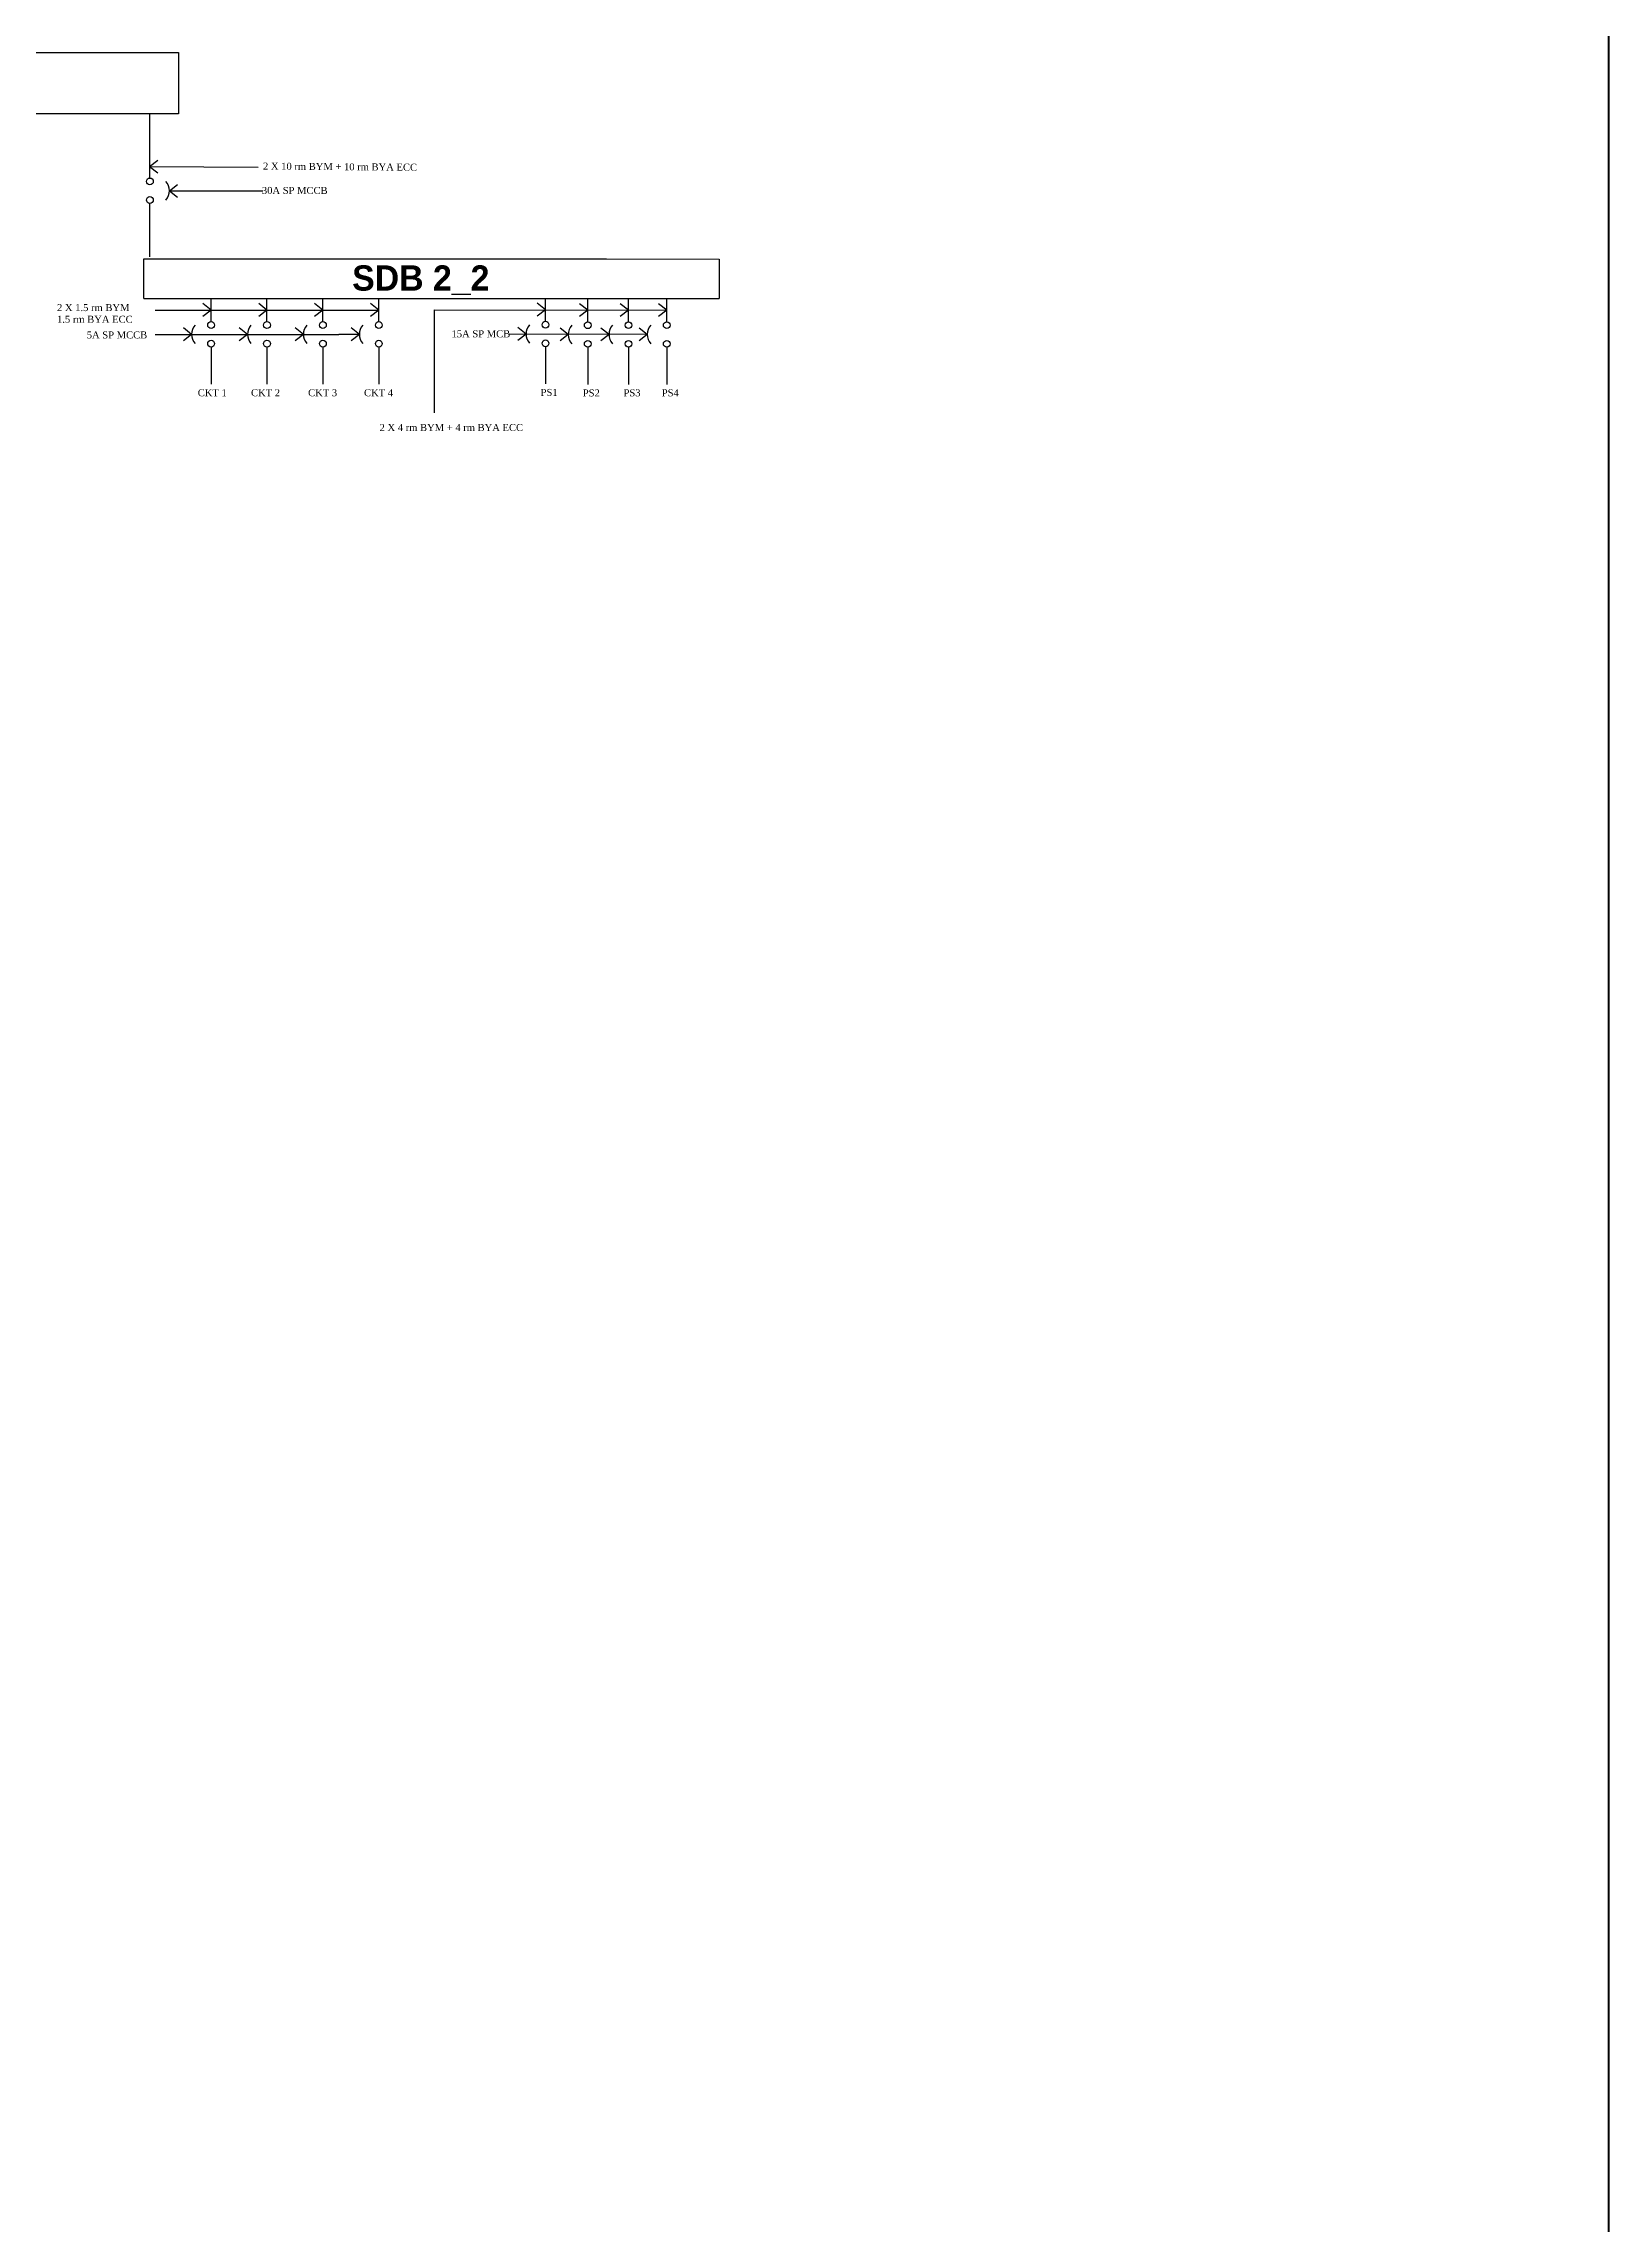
# Model space of a CAD drawing. Header units: inches. Extents: x -19236 to 2549, y 984 to 4513.
# Drawn here: x -9777.9 to -9442, y 3601.2 to 4069.4 of the extents above; entities that cross this region are included whole.
import ezdxf

# ---------------------------------------------------------------- set-up
doc = ezdxf.new("R2010")
doc.units = ezdxf.units.IN
doc.header["$LTSCALE"] = 20
doc.header["$MEASUREMENT"] = 0
doc.styles.get("Standard").update_dxf_attribs({"font": 'arial.ttf'})

msp = doc.modelspace()

# ---------------------------------------------------------------- linework, layer by layer
for p, q in [((-9755.04236, 4040.50949), (-9755.04236, 4054.38257)), ((-9755.10614, 4043.00973), (-9753.32475, 4044.36141)), ((-9755.10614, 4043.00973), (-9731.8028, 4042.83396)), ((-9755.10614, 4043.00973), (-9753.34534, 4041.63133)), ((-9750.86232, 4037.78577), (-9749.09117, 4039.15084)), ((-9750.86232, 4037.78577), (-9730.82494, 4037.78577)), ((-9750.86232, 4037.78577), (-9749.09117, 4036.42069)), ((-9755.04236, 4023.58437), (-9755.04236, 4035.06204)), ((-9756.33452, 4014.67456), (-9756.33452, 4023.13901)), ((-9756.33452, 4023.13901), (-9657.03372, 4023.13901)), ((-9657.03372, 4023.13901), (-9632.8852, 4023.10109)), ((-9632.8852, 4023.10109), (-9632.8852, 4014.67456)), ((-9756.33452, 4014.67456), (-9632.8852, 4014.67456)), ((-9753.90941, 4012.17456), (-9705.9756, 4012.17191)), ((-9741.90941, 4012.17456), (-9743.68056, 4013.53964)), ((-9741.90941, 4012.17456), (-9743.68056, 4010.80948)), ((-9741.90941, 4009.67456), (-9741.90941, 4014.67456)), ((-9729.90941, 4012.17456), (-9731.68056, 4013.53964)), ((-9729.90941, 4012.17456), (-9731.68056, 4010.80948)), ((-9729.90941, 4009.67456), (-9729.90941, 4014.67456)), ((-9717.90941, 4012.17456), (-9719.68056, 4013.53964)), ((-9717.90941, 4012.17456), (-9719.68056, 4010.80948)), ((-9717.90941, 4009.67456), (-9717.90941, 4014.67456)), ((-9705.90941, 4012.17456), (-9707.68056, 4013.53964)), ((-9705.90941, 4012.17456), (-9707.68056, 4010.80948)), ((-9705.90941, 4009.67456), (-9705.90941, 4014.67456)), ((-9694.03812, 4012.21396), (-9644.16082, 4012.1313)), ((-9694.01589, 4012.24735), (-9694.01589, 3990.10148)), ((-9670.12235, 4012.24735), (-9671.8935, 4013.61243)), ((-9670.12235, 4012.24735), (-9671.8935, 4010.88227)), ((-9670.12235, 4009.74735), (-9670.12235, 4014.74735)), ((-9661.06786, 4012.13104), (-9662.83901, 4013.49612)), ((-9661.06786, 4012.13104), (-9662.83901, 4010.76596)), ((-9661.06786, 4009.63104), (-9661.06786, 4014.63104)), ((-9652.31922, 4012.15042), (-9654.09037, 4013.5155)), ((-9652.31922, 4012.15042), (-9654.09037, 4010.78534)), ((-9652.31922, 4009.65042), (-9652.31922, 4014.65042)), ((-9644.11242, 4012.15042), (-9645.88357, 4013.5155)), ((-9644.11242, 4012.15042), (-9645.88357, 4010.78534)), ((-9644.11242, 4009.65042), (-9644.11242, 4014.65042)), ((-9638.03012, 4014.51388), (-9638.03012, 4014.67456)), ((-9746.08945, 4006.95083), (-9747.8606, 4008.31591)), ((-9734.08945, 4006.95083), (-9735.8606, 4008.31591)), ((-9722.08945, 4006.95083), (-9723.8606, 4008.31591)), ((-9710.08945, 4006.95083), (-9711.8606, 4008.31591)), ((-9648.35043, 4006.94903), (-9677.94914, 4007.01501)), ((-9674.30238, 4007.02362), (-9676.07353, 4008.3887)), ((-9674.30238, 4007.02362), (-9676.07353, 4005.65855)), ((-9665.24789, 4006.90731), (-9667.01904, 4008.27239)), ((-9656.49926, 4006.9267), (-9658.27041, 4008.29178)), ((-9648.29245, 4006.9267), (-9650.0636, 4008.29178)), ((-9753.90941, 4006.95083), (-9722.08945, 4006.95083)), ((-9746.08945, 4006.95083), (-9747.8606, 4005.58575)), ((-9741.90941, 4004.22711), (-9741.90941, 3996.22711)), ((-9734.08945, 4006.95083), (-9735.8606, 4005.58575)), ((-9729.90941, 4004.22711), (-9729.90941, 3996.22711)), ((-9722.08945, 4006.95083), (-9723.8606, 4005.58575)), ((-9722.08945, 4006.95083), (-9714.47283, 4006.95083)), ((-9717.90941, 4004.22711), (-9717.90941, 3996.22711)), ((-9710.08945, 4006.95083), (-9714.47283, 4006.95083)), ((-9710.08945, 4006.95083), (-9711.8606, 4005.58575)), ((-9705.90941, 4004.22711), (-9705.90941, 3996.22711)), ((-9670.12235, 4004.2999), (-9670.12235, 3996.2999)), ((-9665.24789, 4006.90731), (-9667.01904, 4005.54223)), ((-9661.06786, 4004.18358), (-9661.06786, 3996.18358)), ((-9656.49926, 4006.9267), (-9658.27041, 4005.56162)), ((-9652.31922, 4004.20297), (-9652.31922, 3996.20297)), ((-9648.29245, 4006.9267), (-9650.0636, 4005.56162)), ((-9644.11242, 4004.20297), (-9644.11242, 3996.20297))]:
    msp.add_line(p, q)
at = {"color": 5, "lineweight": 211}
msp.add_lwpolyline([(-14059.5, 4513), (-9442, 4513), (-9442, 2689.5), (-14059.5, 2689.5)], close=True, dxfattribs=at)
msp.add_lwpolyline([(-9793.38248, 4067.42011), (-9748.90608, 4067.42011), (-9748.90608, 4054.29338), (-9793.38248, 4054.29338)], close=True)
for centre in [(-9755.04236, 4039.78577), (-9755.04236, 4035.78577), (-9741.90941, 4008.95083), (-9729.90941, 4008.95083), (-9717.90941, 4008.95083), (-9705.90941, 4008.95083), (-9670.12235, 4009.02362), (-9661.06786, 4008.90731), (-9652.31922, 4008.9267), (-9644.11242, 4008.9267), (-9741.90941, 4004.95083), (-9729.90941, 4004.95083), (-9717.90941, 4004.95083), (-9705.90941, 4004.95083), (-9670.12235, 4005.02362), (-9661.06786, 4004.90731), (-9652.31922, 4004.9267), (-9644.11242, 4004.9267)]:
    msp.add_circle(centre, 0.72373)
for centre, start, end in [((-9753.93153, 4037.78577), 319.3351751, 40.6648249), ((-9743.02023, 4006.95083), 139.3351751, 220.6648249), ((-9731.02023, 4006.95083), 139.3351751, 220.6648249), ((-9719.02023, 4006.95083), 139.3351751, 220.6648249), ((-9707.02023, 4006.95083), 139.3351751, 220.6648249), ((-9671.23317, 4007.02362), 139.3351751, 220.6648249), ((-9662.17868, 4006.90731), 139.3351751, 220.6648249), ((-9653.43004, 4006.9267), 139.3351751, 220.6648249), ((-9645.22324, 4006.9267), 139.3351751, 220.6648249)]:
    msp.add_arc(centre, 3.06921, start, end)

# ---------------------------------------------------------------- texts
at = {"color": 1, "insert": (-9730.76055, 4043.8202), "char_height": 1.5, "width": 33.3698051, "attachment_point": 1, "rotation": 359.5678367}
msp.add_mtext('{\\fTimes New Roman|b0|i0|c0|p18;2 X 10 rm BYM + 10 rm BYA ECC}', dxfattribs=at)
at = {"color": 1, "insert": (-9716.89848, 4038.59253), "char_height": 1.5, "width": 18.7793897, "attachment_point": 3}
msp.add_mtext('\\pt0;{\\fTimes New Roman|b0|i0|c0|p18;30A SP MCCB}', dxfattribs=at)
at = {"linetype": 'Continuous', "lineweight": 13, "insert": (-9696.89872, 4021.76225), "char_height": 18.8091422, "width": 32.4906903, "attachment_point": 2}
msp.add_mtext('{\\fAgency FB|b1|i0|c0|p34;\\H0.2887x;\\C43;\\c3649492;SDB 2_2}', dxfattribs=at)
at = {"color": 2, "char_height": 1.5, "attachment_point": 1}
for s, insert, width in [('{\\fTimes New Roman|b0|i0|c0|p18;2 X 1.5 rm BYM\\P1.5 rm BYA ECC}', (-9774.97791, 4013.44281), 18.7793897), ('\\pt0;{\\fTimes New Roman|b0|i0|c0|p18;5A SP MCCB}', (-9768.59232, 4007.57477), 18.7793897), ('\\pt0;{\\fTimes New Roman|b0|i0|c0|p18;15A SP MCB}', (-9690.30201, 4007.81195), 18.7793897), ('{\\fTimes New Roman|b0|i0|c0|p18;2 X 4 rm BYM + 4 rm BYA ECC}', (-9705.74354, 3987.70341), 33.3323759)]:
    msp.add_mtext(s, dxfattribs=dict(at, insert=insert, width=width))
at = {"color": 6, "char_height": 1.5, "width": 18.7793897, "attachment_point": 1}
for s, insert in [('\\pt0;{\\fTimes New Roman|b0|i0|c0|p18;CKT 1}', (-9744.77211, 3995.17001)), ('\\pt0;{\\fTimes New Roman|b0|i0|c0|p18;CKT 2}', (-9733.34325, 3995.17001)), ('\\pt0;{\\fTimes New Roman|b0|i0|c0|p18;CKT 3}', (-9721.07904, 3995.17001)), ('\\pt0;{\\fTimes New Roman|b0|i0|c0|p18;CKT 4}', (-9709.08738, 3995.17001)), ('\\pt0;{\\fTimes New Roman|b0|i0|c0|p18;PS1}', (-9671.18586, 3995.2428)), ('\\pt0;{\\fTimes New Roman|b0|i0|c0|p18;PS2}', (-9662.13137, 3995.12649)), ('\\pt0;{\\fTimes New Roman|b0|i0|c0|p18;PS3}', (-9653.38273, 3995.14587)), ('\\pt0;{\\fTimes New Roman|b0|i0|c0|p18;PS4}', (-9645.17593, 3995.14587))]:
    msp.add_mtext(s, dxfattribs=dict(at, insert=insert))

doc.saveas('drawing.dxf')
